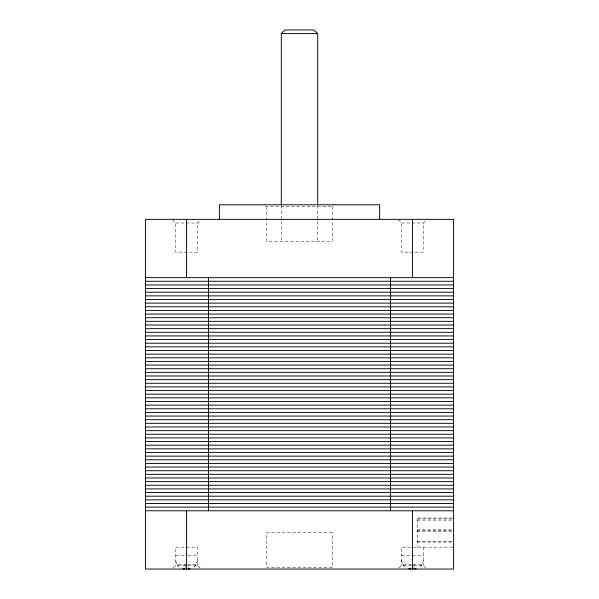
<?xml version="1.0" encoding="UTF-8"?>
<svg xmlns="http://www.w3.org/2000/svg" width="599" height="599" viewBox="0 0 599 599"><rect width="100%" height="100%" fill="white"/><g stroke="black" fill="none" stroke-linecap="round" stroke-linejoin="round"><path stroke-width="0.45" stroke-dasharray="3 2.25" d="M197.505 560.117L196.345 564.483L188.108 564.483L188.108 567.867M423.343 560.117L422.183 564.483L412.419 564.483M196.143 564.483L195.753 565.156A8.963 8.963 0 0 1 192.841 567.867M421.981 564.483L421.591 565.156A8.963 8.963 0 0 1 418.679 567.867M172.617 219.968L175.657 223.008L175.657 252.149L197.505 252.149L197.505 223.008L200.545 219.968M398.455 219.968L401.495 223.008L401.495 252.149L423.343 252.149L423.343 223.008L426.383 219.968M173.223 567.837L175.657 565.404L197.505 565.404L199.939 567.837M399.061 567.837L401.495 565.404L423.343 565.404L425.777 567.837M265.26 205.884L266.72 206.618L332.28 206.618L333.74 205.884M175.657 223.008L197.505 223.008M401.495 223.008L423.343 223.008M452.649 518.053L417.151 518.053L417.151 547.194M417.151 518.914L453.578 518.914M417.151 520.112L453.578 520.112M417.151 529.838L453.578 529.838M417.151 530.954L453.578 530.954M417.151 531.036L453.578 531.043M417.151 541.885L453.578 541.885M417.151 541.975L453.578 541.975M452.649 547.194L401.495 547.194L401.495 565.404M175.657 555.745L186.581 555.745M187.996 555.745L197.505 555.745M401.495 555.745L411.004 555.745M412.419 555.745L423.343 555.745M186.581 564.483L176.817 564.483L175.657 560.117M402.857 564.483L403.247 565.156A8.963 8.963 0 0 0 406.159 567.867M177.019 564.483L177.409 565.156A8.963 8.963 0 0 0 180.321 567.867M401.495 560.117L402.655 564.483L410.892 564.483L410.892 567.867M423.343 547.194L423.343 565.404M413.946 564.483L413.946 567.867M332.28 206.618L332.28 241.217L266.72 241.217L266.72 206.618M317.71 205.682L317.71 241.217M281.29 205.682L281.29 241.217M197.505 565.404L197.505 547.194L175.657 547.194L175.657 565.404M185.054 564.483L185.054 567.867M332.28 532.623L266.72 532.623L266.72 567.231L332.28 567.231L332.28 532.623"/><path stroke-width="0.9" d="M281.29 204.746L281.29 33.589L284.929 29.95L314.071 29.95L317.71 33.589L317.71 204.746M190.22 568.848L188.108 568.848M416.058 568.848L413.946 568.848M281.29 33.589L317.71 33.589M145.422 277.644L453.578 277.644M145.422 281.283L453.578 281.283M145.422 284.929L453.578 284.929M145.422 288.568L453.578 288.568M145.422 292.215L453.578 292.215M145.422 295.854L453.578 295.854M145.422 299.5L453.578 299.5M145.422 303.139L453.578 303.139M145.422 306.785L453.578 306.785M145.422 310.424L453.578 310.424M145.422 314.071L453.578 314.071M145.422 317.71L453.578 317.71M145.422 321.356L453.578 321.356M145.422 324.995L453.578 324.995M145.422 328.641L453.578 328.641M145.422 332.28L453.578 332.28M145.422 335.927L453.578 335.927M145.422 339.566L453.578 339.566M145.422 343.212L453.578 343.212M145.422 346.851L453.578 346.851M145.422 350.497L453.578 350.497M145.422 354.136L453.578 354.136M145.422 357.783L453.578 357.783M145.422 361.422L453.578 361.422M145.422 365.068L453.578 365.068M145.422 368.707L453.578 368.707M145.422 372.353L453.578 372.353M145.422 375.992L453.578 375.992M145.422 379.639L453.578 379.639M145.422 383.278L453.578 383.278M145.422 386.924L453.578 386.924M145.422 390.563L453.578 390.563M145.422 394.209L453.578 394.209M145.422 397.848L453.578 397.848M145.422 401.487L453.578 401.487M145.422 405.134L453.578 405.134M145.422 408.773L453.578 408.773M145.422 412.419L453.578 412.419M145.422 416.058L453.578 416.058M145.422 419.704L453.578 419.704M145.422 423.343L453.578 423.343M145.422 426.99L453.578 426.99M145.422 430.629L453.578 430.629M145.422 434.275L453.578 434.275M145.422 437.914L453.578 437.914M145.422 441.56L453.578 441.56M145.422 445.199L453.578 445.199M145.422 448.846L453.578 448.846M145.422 452.485L453.578 452.485M145.422 456.131L453.578 456.131M145.422 459.77L453.578 459.77M145.422 463.416L453.578 463.416M145.422 467.055L453.578 467.055M145.422 470.702L453.578 470.702M145.422 474.341L453.578 474.341M145.422 477.987L453.578 477.987M145.422 481.626L453.578 481.626M145.422 485.272L453.578 485.272M145.422 488.911L453.578 488.911M145.422 492.558L453.578 492.558M145.422 496.197L453.578 496.197M145.422 499.843L453.578 499.843M145.422 503.482L453.578 503.482M145.422 507.128L453.578 507.128M145.422 510.767L453.578 510.767M408.78 568.848L410.892 568.848M182.942 568.848L185.054 568.848M412.419 219.361L412.419 277.644M412.419 510.767L412.419 569.05M390.563 277.644L390.563 510.767M379.639 219.361L379.639 204.791L219.361 204.791L219.361 219.361M208.437 277.644L208.437 510.767M186.581 219.361L186.581 277.644M186.581 510.767L186.581 569.05M453.578 219.361L145.422 219.361L145.422 569.05L453.578 569.05L453.578 219.361"/></g></svg>
